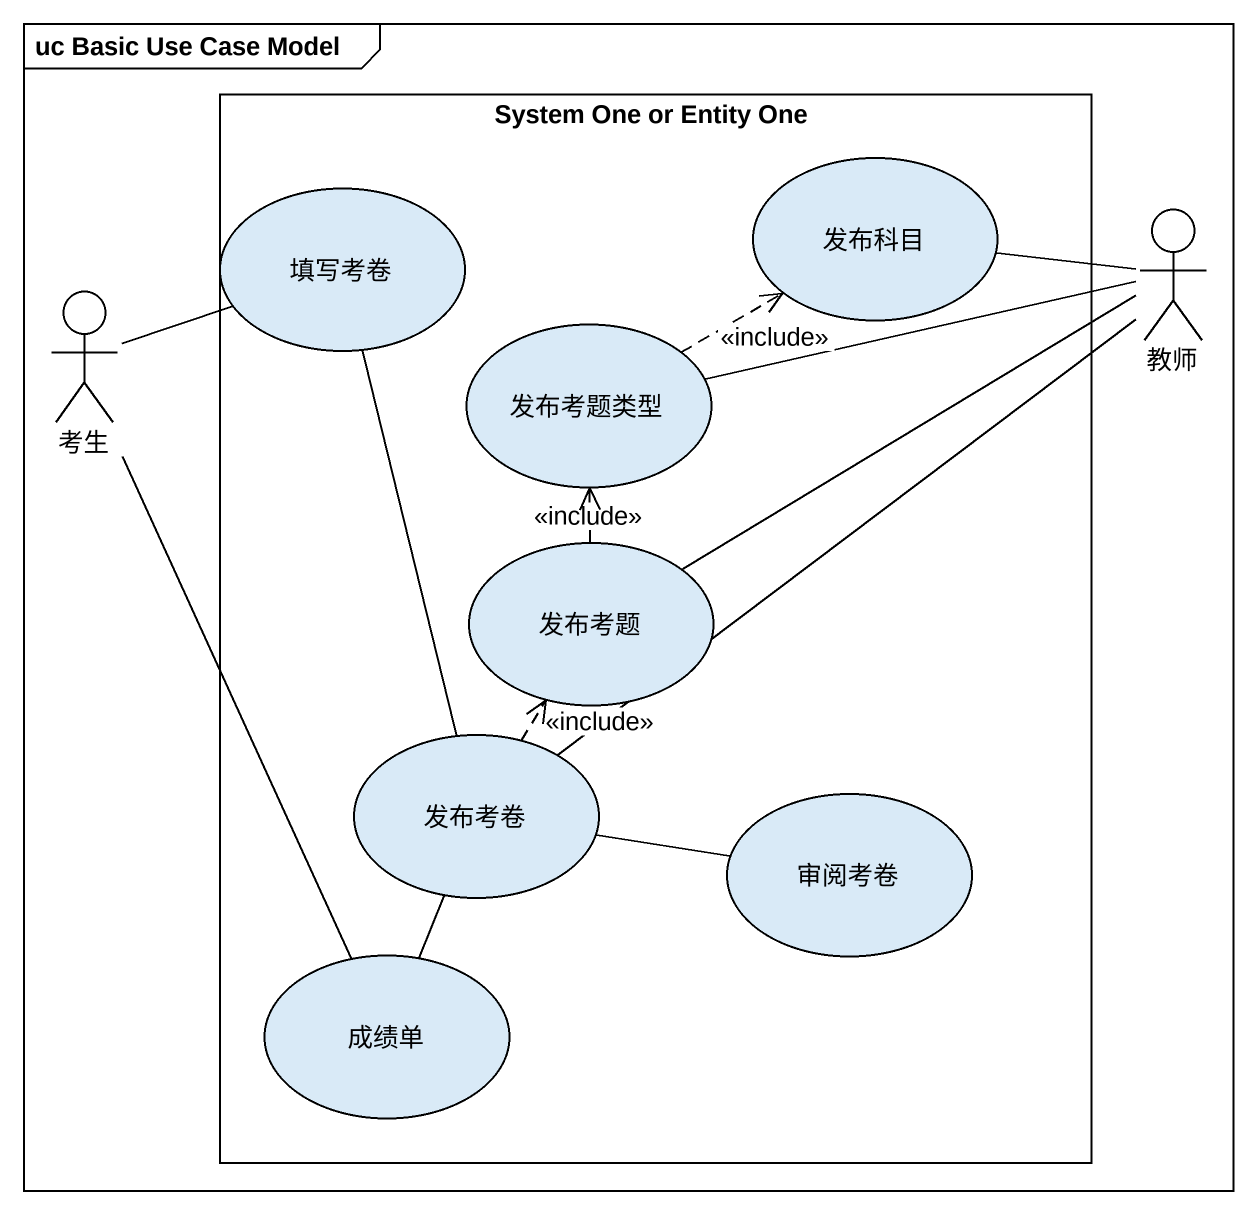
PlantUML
@startuml
mainframe uc Basic Use Case Model
rectangle "System One or Entity One" as System_One_or_Entity_One {
  usecase 发布科目
  usecase 填写考卷
  usecase 发布考题类型
  usecase 发布考题
  usecase 发布考卷
  usecase 审阅考卷
  usecase 成绩单
}
actor 教师
actor 考生
填写考卷 -- 发布考卷
教师 -left- 发布科目
教师 -left- 发布考题类型
教师 -left- 发布考题
教师 -- 发布考卷
考生 -right- 填写考卷
考生 -- 成绩单
发布考题类型 .right.> 发布科目 : <<include>>
发布考题 .up.> 发布考题类型 : <<include>>
发布考卷 .up.> 发布考题 : <<include>>
审阅考卷 -left- 发布考卷
成绩单 -up- 发布考卷
@enduml
